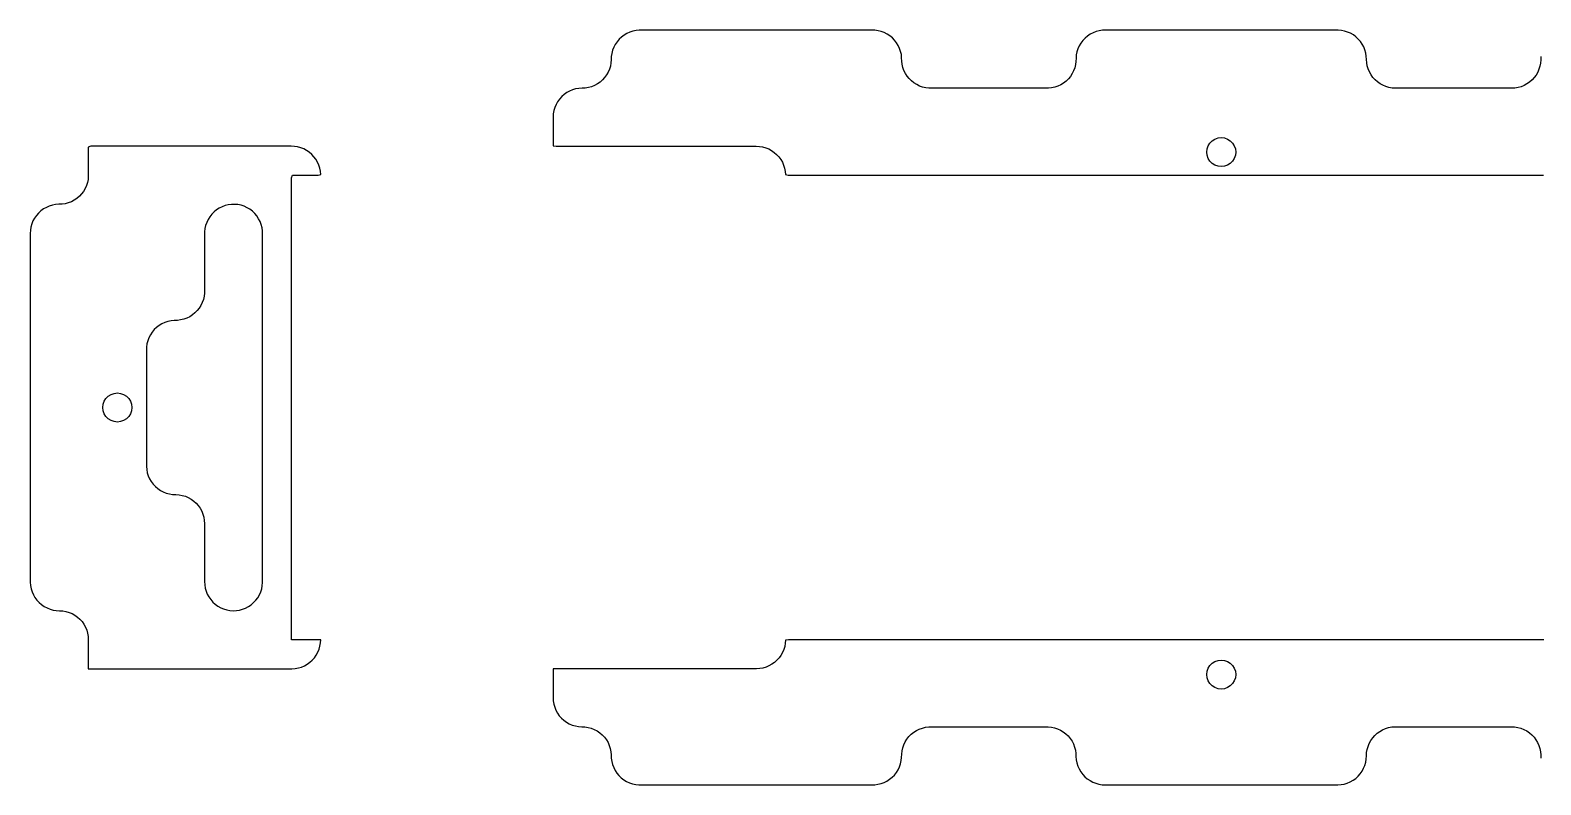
# Model space of a CAD drawing. Header units: millimetres. Extents: x -310.5 to -216.9, y -180.9 to -103.5.
# Drawn here: x -310.5 to -263.7, y -180.9 to -157.5 of the extents above; entities that cross this region are included whole.
import ezdxf

# ---------------------------------------------------------------- set-up
doc = ezdxf.new("R2010")
doc.units = ezdxf.units.MM

msp = doc.modelspace()

# ---------------------------------------------------------------- linework, layer by layer
for points in [[(-263.696, -158.318), (-263.7, -158.418), (-263.708, -158.518), (-263.726, -158.616), (-263.756, -158.712), (-263.795, -158.803), (-263.845, -158.89), (-263.904, -158.971), (-263.972, -159.044), (-264.047, -159.11), (-264.129, -159.167), (-264.217, -159.215), (-264.31, -159.252), (-264.406, -159.279), (-264.505, -159.295), (-264.605, -159.3), (-264.705, -159.3), (-264.805, -159.3), (-264.905, -159.3), (-265.005, -159.3), (-265.105, -159.3), (-265.205, -159.3), (-265.305, -159.3), (-265.405, -159.3), (-265.505, -159.3), (-265.605, -159.3), (-265.705, -159.3), (-265.805, -159.3), (-265.905, -159.3), (-266.005, -159.3), (-266.105, -159.3), (-266.205, -159.3), (-266.305, -159.3), (-266.405, -159.3), (-266.505, -159.3), (-266.605, -159.3), (-266.705, -159.3), (-266.805, -159.3), (-266.905, -159.3), (-267.005, -159.3), (-267.105, -159.3), (-267.205, -159.3), (-267.305, -159.3), (-267.405, -159.3), (-267.505, -159.3), (-267.605, -159.3), (-267.705, -159.3), (-267.806, -159.3), (-267.906, -159.3), (-268.006, -159.3), (-268.106, -159.3), (-268.206, -159.3), (-268.305, -159.294), (-268.404, -159.277), (-268.5, -159.249), (-268.592, -159.21), (-268.68, -159.162), (-268.761, -159.104), (-268.836, -159.037), (-268.902, -158.963), (-268.96, -158.881), (-269.009, -158.794), (-269.048, -158.702), (-269.076, -158.606), (-269.094, -158.508), (-269.1, -158.408), (-269.105, -158.308), (-269.12, -158.209), (-269.147, -158.113), (-269.184, -158.02), (-269.231, -157.932), (-269.288, -157.849), (-269.353, -157.774), (-269.427, -157.706), (-269.507, -157.647), (-269.594, -157.597), (-269.686, -157.557), (-269.781, -157.527), (-269.879, -157.508), (-269.979, -157.5), (-270.079, -157.5), (-270.179, -157.5), (-270.279, -157.5), (-270.379, -157.5), (-270.479, -157.5), (-270.579, -157.5), (-270.679, -157.5), (-270.779, -157.5), (-270.879, -157.5), (-270.979, -157.5), (-271.079, -157.5), (-271.179, -157.5), (-271.279, -157.5), (-271.379, -157.5), (-271.479, -157.5), (-271.579, -157.5), (-271.679, -157.5), (-271.779, -157.5), (-271.879, -157.5), (-271.979, -157.5), (-272.079, -157.5), (-272.179, -157.5), (-272.28, -157.5), (-272.38, -157.5), (-272.48, -157.5), (-272.58, -157.5), (-272.68, -157.5), (-272.78, -157.5), (-272.88, -157.5), (-272.98, -157.5), (-273.08, -157.5), (-273.18, -157.5), (-273.28, -157.5), (-273.38, -157.5), (-273.48, -157.5), (-273.58, -157.5), (-273.68, -157.5), (-273.78, -157.5), (-273.88, -157.5), (-273.98, -157.5), (-274.08, -157.5), (-274.18, -157.5), (-274.28, -157.5), (-274.38, -157.5), (-274.48, -157.5), (-274.58, -157.5), (-274.68, -157.5), (-274.78, -157.5), (-274.88, -157.5), (-274.98, -157.5), (-275.08, -157.5), (-275.18, -157.5), (-275.28, -157.5), (-275.38, -157.5), (-275.48, -157.5), (-275.58, -157.5), (-275.68, -157.5), (-275.78, -157.5), (-275.88, -157.5), (-275.98, -157.5), (-276.081, -157.5), (-276.181, -157.5), (-276.281, -157.5), (-276.381, -157.5), (-276.481, -157.5), (-276.581, -157.5), (-276.681, -157.5), (-276.781, -157.5), (-276.881, -157.5), (-276.981, -157.5), (-277.081, -157.5), (-277.181, -157.5), (-277.281, -157.504), (-277.38, -157.518), (-277.476, -157.543), (-277.57, -157.579), (-277.658, -157.625), (-277.741, -157.681), (-277.818, -157.746), (-277.887, -157.818), (-277.947, -157.898), (-277.998, -157.984), (-278.039, -158.075), (-278.07, -158.17), (-278.09, -158.268), (-278.099, -158.367), (-278.103, -158.467), (-278.116, -158.567), (-278.139, -158.664), (-278.174, -158.757), (-278.219, -158.847), (-278.273, -158.931), (-278.336, -159.008), (-278.408, -159.078), (-278.487, -159.139), (-278.572, -159.192), (-278.662, -159.234), (-278.757, -159.267), (-278.855, -159.288), (-278.954, -159.299), (-279.054, -159.3), (-279.154, -159.3), (-279.254, -159.3), (-279.354, -159.3), (-279.454, -159.3), (-279.554, -159.3), (-279.654, -159.3), (-279.754, -159.3), (-279.854, -159.3), (-279.954, -159.3), (-280.054, -159.3), (-280.154, -159.3), (-280.254, -159.3), (-280.354, -159.3), (-280.454, -159.3), (-280.555, -159.3), (-280.655, -159.3), (-280.755, -159.3), (-280.855, -159.3), (-280.955, -159.3), (-281.055, -159.3), (-281.155, -159.3), (-281.255, -159.3), (-281.355, -159.3), (-281.455, -159.3), (-281.555, -159.3), (-281.655, -159.3), (-281.755, -159.3), (-281.855, -159.3), (-281.955, -159.3), (-282.055, -159.3), (-282.155, -159.3), (-282.255, -159.3), (-282.355, -159.3), (-282.455, -159.3), (-282.555, -159.3), (-282.655, -159.298), (-282.754, -159.287), (-282.852, -159.264), (-282.946, -159.231), (-283.036, -159.187), (-283.121, -159.134), (-283.199, -159.072), (-283.27, -159.001), (-283.332, -158.923), (-283.386, -158.839), (-283.43, -158.749), (-283.463, -158.655), (-283.486, -158.558), (-283.498, -158.458), (-283.501, -158.358), (-283.511, -158.259), (-283.532, -158.161), (-283.564, -158.066), (-283.606, -157.976), (-283.658, -157.89), (-283.719, -157.811), (-283.789, -157.739), (-283.866, -157.676), (-283.95, -157.621), (-284.039, -157.576), (-284.132, -157.541), (-284.229, -157.516), (-284.328, -157.503), (-284.428, -157.5), (-284.528, -157.5), (-284.628, -157.5), (-284.728, -157.5), (-284.828, -157.5), (-284.928, -157.5), (-285.029, -157.5), (-285.129, -157.5), (-285.229, -157.5), (-285.329, -157.5), (-285.429, -157.5), (-285.529, -157.5), (-285.629, -157.5), (-285.729, -157.5), (-285.829, -157.5), (-285.929, -157.5), (-286.029, -157.5), (-286.129, -157.5), (-286.229, -157.5), (-286.329, -157.5), (-286.429, -157.5), (-286.529, -157.5), (-286.629, -157.5), (-286.729, -157.5), (-286.829, -157.5), (-286.929, -157.5), (-287.029, -157.5), (-287.129, -157.5), (-287.229, -157.5), (-287.329, -157.5), (-287.429, -157.5), (-287.529, -157.5), (-287.629, -157.5), (-287.729, -157.5), (-287.829, -157.5), (-287.929, -157.5), (-288.029, -157.5), (-288.129, -157.5), (-288.229, -157.5), (-288.329, -157.5), (-288.429, -157.5), (-288.529, -157.5), (-288.629, -157.5), (-288.729, -157.5), (-288.83, -157.5), (-288.93, -157.5), (-289.03, -157.5), (-289.13, -157.5), (-289.23, -157.5), (-289.33, -157.5), (-289.43, -157.5), (-289.53, -157.5), (-289.63, -157.5), (-289.73, -157.5), (-289.83, -157.5), (-289.93, -157.5), (-290.03, -157.5), (-290.13, -157.5), (-290.23, -157.5), (-290.33, -157.5), (-290.43, -157.5), (-290.53, -157.5), (-290.63, -157.5), (-290.73, -157.5), (-290.83, -157.5), (-290.93, -157.5), (-291.03, -157.5), (-291.13, -157.5), (-291.23, -157.5), (-291.33, -157.5), (-291.43, -157.5), (-291.53, -157.5), (-291.63, -157.501), (-291.73, -157.509), (-291.828, -157.529), (-291.923, -157.56), (-292.014, -157.601), (-292.1, -157.652), (-292.18, -157.712), (-292.253, -157.78), (-292.318, -157.857), (-292.373, -157.94), (-292.42, -158.028), (-292.456, -158.121), (-292.481, -158.218), (-292.496, -158.317), (-292.5, -158.417), (-292.508, -158.517), (-292.526, -158.615), (-292.555, -158.71), (-292.595, -158.802), (-292.644, -158.889), (-292.703, -158.97), (-292.771, -159.044), (-292.846, -159.109), (-292.928, -159.166), (-293.016, -159.214), (-293.109, -159.252), (-293.205, -159.279), (-293.304, -159.295), (-293.404, -159.3), (-293.503, -159.306), (-293.602, -159.323), (-293.698, -159.351), (-293.79, -159.389), (-293.878, -159.437), (-293.959, -159.495), (-294.034, -159.561), (-294.101, -159.636), (-294.159, -159.717), (-294.208, -159.804), (-294.247, -159.896), (-294.276, -159.992), (-294.293, -160.09), (-294.3, -160.19), (-294.3, -160.29), (-294.3, -160.39), (-294.3, -160.49), (-294.3, -160.59), (-294.3, -160.69), (-294.3, -160.79), (-294.3, -160.89), (-294.3, -160.99), (-294.3, -161.09), (-294.21, -161.1), (-294.11, -161.1), (-294.009, -161.1), (-293.909, -161.1), (-293.809, -161.1), (-293.709, -161.1), (-293.609, -161.1), (-293.509, -161.1), (-293.409, -161.1), (-293.309, -161.1), (-293.209, -161.1), (-293.109, -161.1), (-293.009, -161.1), (-292.909, -161.1), (-292.809, -161.1), (-292.709, -161.1), (-292.609, -161.1), (-292.509, -161.1), (-292.409, -161.1), (-292.309, -161.1), (-292.209, -161.1), (-292.109, -161.1), (-292.009, -161.1), (-291.909, -161.1), (-291.809, -161.1), (-291.709, -161.1), (-291.609, -161.1), (-291.509, -161.1), (-291.409, -161.1), (-291.309, -161.1), (-291.209, -161.1), (-291.109, -161.1), (-291.009, -161.1), (-290.909, -161.1), (-290.809, -161.1), (-290.709, -161.1), (-290.609, -161.1), (-290.509, -161.1), (-290.409, -161.1), (-290.309, -161.1), (-290.208, -161.1), (-290.108, -161.1), (-290.008, -161.1), (-289.908, -161.1), (-289.808, -161.1), (-289.708, -161.1), (-289.608, -161.1), (-289.508, -161.1), (-289.408, -161.1), (-289.308, -161.1), (-289.208, -161.1), (-289.108, -161.1), (-289.008, -161.1), (-288.908, -161.1), (-288.808, -161.1), (-288.708, -161.1), (-288.608, -161.1), (-288.508, -161.1), (-288.408, -161.1), (-288.308, -161.1), (-288.208, -161.1), (-288.108, -161.1), (-288.008, -161.1), (-287.908, -161.105), (-287.809, -161.12), (-287.713, -161.147), (-287.62, -161.184), (-287.532, -161.231), (-287.45, -161.288), (-287.374, -161.353), (-287.306, -161.427), (-287.247, -161.507), (-287.197, -161.594), (-287.157, -161.685), (-287.127, -161.781), (-287.108, -161.879), (-287.1, -161.979), (-287.021, -162), (-286.921, -162), (-286.821, -162), (-286.721, -162), (-286.621, -162), (-286.521, -162), (-286.421, -162), (-286.321, -162), (-286.221, -162), (-286.121, -162), (-286.021, -162), (-285.921, -162), (-285.821, -162), (-285.721, -162), (-285.621, -162), (-285.521, -162), (-285.421, -162), (-285.321, -162), (-285.221, -162), (-285.121, -162), (-285.021, -162), (-284.921, -162), (-284.821, -162), (-284.721, -162), (-284.621, -162), (-284.521, -162), (-284.421, -162), (-284.321, -162), (-284.221, -162), (-284.12, -162), (-284.02, -162), (-283.92, -162), (-283.82, -162), (-283.72, -162), (-283.62, -162), (-283.52, -162), (-283.42, -162), (-283.32, -162), (-283.22, -162), (-283.12, -162), (-283.02, -162), (-282.92, -162), (-282.82, -162), (-282.72, -162), (-282.62, -162), (-282.52, -162), (-282.42, -162), (-282.32, -162), (-282.22, -162), (-282.12, -162), (-282.02, -162), (-281.92, -162), (-281.82, -162), (-281.72, -162), (-281.62, -162), (-281.52, -162), (-281.42, -162), (-281.32, -162), (-281.22, -162), (-281.12, -162), (-281.02, -162), (-280.92, -162), (-280.82, -162), (-280.72, -162), (-280.62, -162), (-280.52, -162), (-280.42, -162), (-280.319, -162), (-280.219, -162), (-280.119, -162), (-280.019, -162), (-279.919, -162), (-279.819, -162), (-279.719, -162), (-279.619, -162), (-279.519, -162), (-279.419, -162), (-279.319, -162), (-279.219, -162), (-279.119, -162), (-279.019, -162), (-278.919, -162), (-278.819, -162), (-278.719, -162), (-278.619, -162), (-278.519, -162), (-278.419, -162), (-278.319, -162), (-278.219, -162), (-278.119, -162), (-278.019, -162), (-277.919, -162), (-277.819, -162), (-277.719, -162), (-277.619, -162), (-277.519, -162), (-277.419, -162), (-277.319, -162), (-277.219, -162), (-277.119, -162), (-277.019, -162), (-276.919, -162), (-276.819, -162), (-276.719, -162), (-276.619, -162), (-276.518, -162), (-276.418, -162), (-276.318, -162), (-276.218, -162), (-276.118, -162), (-276.018, -162), (-275.918, -162), (-275.818, -162), (-275.718, -162), (-275.618, -162), (-275.518, -162), (-275.418, -162), (-275.318, -162), (-275.218, -162), (-275.118, -162), (-275.018, -162), (-274.918, -162), (-274.818, -162), (-274.718, -162), (-274.618, -162), (-274.518, -162), (-274.418, -162), (-274.318, -162), (-274.218, -162), (-274.118, -162), (-274.018, -162), (-273.918, -162), (-273.818, -162), (-273.718, -162), (-273.618, -162), (-273.518, -162), (-273.418, -162), (-273.318, -162), (-273.218, -162), (-273.118, -162), (-273.018, -162), (-272.918, -162), (-272.818, -162), (-272.718, -162), (-272.617, -162), (-272.517, -162), (-272.417, -162), (-272.317, -162), (-272.217, -162), (-272.117, -162), (-272.017, -162), (-271.917, -162), (-271.817, -162), (-271.717, -162), (-271.617, -162), (-271.517, -162), (-271.417, -162), (-271.317, -162), (-271.217, -162), (-271.117, -162), (-271.017, -162), (-270.917, -162), (-270.817, -162), (-270.717, -162), (-270.617, -162), (-270.517, -162), (-270.417, -162), (-270.317, -162), (-270.217, -162), (-270.117, -162), (-270.017, -162), (-269.917, -162), (-269.817, -162), (-269.717, -162), (-269.617, -162), (-269.517, -162), (-269.417, -162), (-269.317, -162), (-269.217, -162), (-269.117, -162), (-269.017, -162), (-268.917, -162), (-268.816, -162), (-268.716, -162), (-268.616, -162), (-268.516, -162), (-268.416, -162), (-268.316, -162), (-268.216, -162), (-268.116, -162), (-268.016, -162), (-267.916, -162), (-267.816, -162), (-267.716, -162), (-267.616, -162), (-267.516, -162), (-267.416, -162), (-267.316, -162), (-267.216, -162), (-267.116, -162), (-267.016, -162), (-266.916, -162), (-266.816, -162), (-266.716, -162), (-266.616, -162), (-266.516, -162), (-266.416, -162), (-266.316, -162), (-266.216, -162), (-266.116, -162), (-266.016, -162), (-265.916, -162), (-265.816, -162), (-265.716, -162), (-265.616, -162), (-265.516, -162), (-265.416, -162), (-265.316, -162), (-265.216, -162), (-265.116, -162), (-265.015, -162), (-264.915, -162), (-264.815, -162), (-264.715, -162), (-264.615, -162), (-264.515, -162), (-264.415, -162), (-264.315, -162), (-264.215, -162), (-264.115, -162), (-264.015, -162), (-263.915, -162), (-263.815, -162), (-263.715, -162), (-263.615, -162)], [(-273.15, -161.28), (-273.161, -161.38), (-273.195, -161.475), (-273.248, -161.561), (-273.319, -161.632), (-273.405, -161.685), (-273.5, -161.719), (-273.6, -161.73), (-273.7, -161.719), (-273.795, -161.685), (-273.881, -161.632), (-273.952, -161.561), (-274.005, -161.475), (-274.039, -161.38), (-274.05, -161.28), (-274.039, -161.18), (-274.005, -161.085), (-273.952, -160.999), (-273.881, -160.928), (-273.795, -160.875), (-273.7, -160.841), (-273.6, -160.83), (-273.5, -160.841), (-273.405, -160.875), (-273.319, -160.928), (-273.248, -160.999), (-273.195, -161.085), (-273.161, -161.18), (-273.15, -161.28)], [(-302.4, -176.4), (-302.4, -176.3), (-302.4, -176.2), (-302.4, -176.1), (-302.4, -175.999), (-302.4, -175.899), (-302.4, -175.799), (-302.4, -175.699), (-302.4, -175.599), (-302.4, -175.499), (-302.4, -175.398), (-302.4, -175.298), (-302.4, -175.198), (-302.4, -175.098), (-302.4, -174.998), (-302.4, -174.898), (-302.4, -174.797), (-302.4, -174.697), (-302.4, -174.597), (-302.4, -174.497), (-302.4, -174.397), (-302.4, -174.297), (-302.4, -174.196), (-302.4, -174.096), (-302.4, -173.996), (-302.4, -173.896), (-302.4, -173.796), (-302.4, -173.696), (-302.4, -173.595), (-302.4, -173.495), (-302.4, -173.395), (-302.4, -173.295), (-302.4, -173.195), (-302.4, -173.095), (-302.4, -172.994), (-302.4, -172.894), (-302.4, -172.794), (-302.4, -172.694), (-302.4, -172.594), (-302.4, -172.494), (-302.4, -172.393), (-302.4, -172.293), (-302.4, -172.193), (-302.4, -172.093), (-302.4, -171.993), (-302.4, -171.893), (-302.4, -171.792), (-302.4, -171.692), (-302.4, -171.592), (-302.4, -171.492), (-302.4, -171.392), (-302.4, -171.292), (-302.4, -171.191), (-302.4, -171.091), (-302.4, -170.991), (-302.4, -170.891), (-302.4, -170.791), (-302.4, -170.691), (-302.4, -170.59), (-302.4, -170.49), (-302.4, -170.39), (-302.4, -170.29), (-302.4, -170.19), (-302.4, -170.09), (-302.4, -169.989), (-302.4, -169.889), (-302.4, -169.789), (-302.4, -169.689), (-302.4, -169.589), (-302.4, -169.489), (-302.4, -169.388), (-302.4, -169.288), (-302.4, -169.188), (-302.4, -169.088), (-302.4, -168.988), (-302.4, -168.888), (-302.4, -168.787), (-302.4, -168.687), (-302.4, -168.587), (-302.4, -168.487), (-302.4, -168.387), (-302.4, -168.287), (-302.4, -168.186), (-302.4, -168.086), (-302.4, -167.986), (-302.4, -167.886), (-302.4, -167.786), (-302.4, -167.686), (-302.4, -167.585), (-302.4, -167.485), (-302.4, -167.385), (-302.4, -167.285), (-302.4, -167.185), (-302.4, -167.085), (-302.4, -166.984), (-302.4, -166.884), (-302.4, -166.784), (-302.4, -166.684), (-302.4, -166.584), (-302.4, -166.484), (-302.4, -166.383), (-302.4, -166.283), (-302.4, -166.183), (-302.4, -166.083), (-302.4, -165.983), (-302.4, -165.883), (-302.4, -165.782), (-302.4, -165.682), (-302.4, -165.582), (-302.4, -165.482), (-302.4, -165.382), (-302.4, -165.282), (-302.4, -165.181), (-302.4, -165.081), (-302.4, -164.981), (-302.4, -164.881), (-302.4, -164.781), (-302.4, -164.681), (-302.4, -164.58), (-302.4, -164.48), (-302.4, -164.38), (-302.4, -164.28), (-302.4, -164.18), (-302.4, -164.08), (-302.4, -163.98), (-302.4, -163.879), (-302.4, -163.779), (-302.4, -163.679), (-302.4, -163.579), (-302.4, -163.479), (-302.4, -163.379), (-302.4, -163.278), (-302.4, -163.178), (-302.4, -163.078), (-302.4, -162.978), (-302.4, -162.878), (-302.4, -162.778), (-302.4, -162.677), (-302.4, -162.577), (-302.4, -162.477), (-302.4, -162.377), (-302.4, -162.277), (-302.4, -162.177), (-302.4, -162.076), (-302.376, -162), (-302.276, -162), (-302.176, -162), (-302.076, -162), (-301.976, -162), (-301.875, -162), (-301.775, -162), (-301.675, -162), (-301.575, -162), (-301.5, -161.975), (-301.509, -161.875), (-301.528, -161.777), (-301.558, -161.681), (-301.599, -161.59), (-301.649, -161.503), (-301.709, -161.423), (-301.778, -161.35), (-301.854, -161.285), (-301.936, -161.229), (-302.025, -161.182), (-302.118, -161.145), (-302.215, -161.119), (-302.314, -161.104), (-302.414, -161.1), (-302.514, -161.1), (-302.614, -161.1), (-302.714, -161.1), (-302.815, -161.1), (-302.915, -161.1), (-303.015, -161.1), (-303.115, -161.1), (-303.215, -161.1), (-303.315, -161.1), (-303.416, -161.1), (-303.516, -161.1), (-303.616, -161.1), (-303.716, -161.1), (-303.816, -161.1), (-303.916, -161.1), (-304.017, -161.1), (-304.117, -161.1), (-304.217, -161.1), (-304.317, -161.1), (-304.417, -161.1), (-304.517, -161.1), (-304.618, -161.1), (-304.718, -161.1), (-304.818, -161.1), (-304.918, -161.1), (-305.018, -161.1), (-305.118, -161.1), (-305.219, -161.1), (-305.319, -161.1), (-305.419, -161.1), (-305.519, -161.1), (-305.619, -161.1), (-305.719, -161.1), (-305.82, -161.1), (-305.92, -161.1), (-306.02, -161.1), (-306.12, -161.1), (-306.22, -161.1), (-306.32, -161.1), (-306.42, -161.1), (-306.521, -161.1), (-306.621, -161.1), (-306.721, -161.1), (-306.821, -161.1), (-306.921, -161.1), (-307.021, -161.1), (-307.122, -161.1), (-307.222, -161.1), (-307.322, -161.1), (-307.422, -161.1), (-307.522, -161.1), (-307.622, -161.1), (-307.723, -161.1), (-307.823, -161.1), (-307.923, -161.1), (-308.023, -161.1), (-308.123, -161.1), (-308.223, -161.1), (-308.324, -161.1), (-308.424, -161.1), (-308.524, -161.1), (-308.624, -161.1), (-308.7, -161.124), (-308.7, -161.224), (-308.7, -161.325), (-308.7, -161.425), (-308.7, -161.525), (-308.7, -161.625), (-308.7, -161.725), (-308.7, -161.825), (-308.7, -161.926), (-308.7, -162.026), (-308.709, -162.126), (-308.728, -162.224), (-308.758, -162.319), (-308.799, -162.411), (-308.85, -162.497), (-308.91, -162.577), (-308.978, -162.65), (-309.054, -162.715), (-309.137, -162.772), (-309.225, -162.818), (-309.319, -162.855), (-309.415, -162.881), (-309.514, -162.896), (-309.614, -162.9), (-309.714, -162.907), (-309.813, -162.925), (-309.908, -162.955), (-310, -162.994), (-310.088, -163.043), (-310.169, -163.102), (-310.243, -163.17), (-310.309, -163.245), (-310.366, -163.327), (-310.414, -163.415), (-310.451, -163.508), (-310.478, -163.604), (-310.495, -163.703), (-310.5, -163.803), (-310.5, -163.903), (-310.5, -164.003), (-310.5, -164.103), (-310.5, -164.204), (-310.5, -164.304), (-310.5, -164.404), (-310.5, -164.504), (-310.5, -164.604), (-310.5, -164.704), (-310.5, -164.805), (-310.5, -164.905), (-310.5, -165.005), (-310.5, -165.105), (-310.5, -165.205), (-310.5, -165.305), (-310.5, -165.406), (-310.5, -165.506), (-310.5, -165.606), (-310.5, -165.706), (-310.5, -165.806), (-310.5, -165.906), (-310.5, -166.007), (-310.5, -166.107), (-310.5, -166.207), (-310.5, -166.307), (-310.5, -166.407), (-310.5, -166.507), (-310.5, -166.608), (-310.5, -166.708), (-310.5, -166.808), (-310.5, -166.908), (-310.5, -167.008), (-310.5, -167.108), (-310.5, -167.209), (-310.5, -167.309), (-310.5, -167.409), (-310.5, -167.509), (-310.5, -167.609), (-310.5, -167.709), (-310.5, -167.81), (-310.5, -167.91), (-310.5, -168.01), (-310.5, -168.11), (-310.5, -168.21), (-310.5, -168.31), (-310.5, -168.411), (-310.5, -168.511), (-310.5, -168.611), (-310.5, -168.711), (-310.5, -168.811), (-310.5, -168.911), (-310.5, -169.012), (-310.5, -169.112), (-310.5, -169.212), (-310.5, -169.312), (-310.5, -169.412), (-310.5, -169.512), (-310.5, -169.613), (-310.5, -169.713), (-310.5, -169.813), (-310.5, -169.913), (-310.5, -170.013), (-310.5, -170.113), (-310.5, -170.214), (-310.5, -170.314), (-310.5, -170.414), (-310.5, -170.514), (-310.5, -170.614), (-310.5, -170.714), (-310.5, -170.815), (-310.5, -170.915), (-310.5, -171.015), (-310.5, -171.115), (-310.5, -171.215), (-310.5, -171.315), (-310.5, -171.416), (-310.5, -171.516), (-310.5, -171.616), (-310.5, -171.716), (-310.5, -171.816), (-310.5, -171.916), (-310.5, -172.017), (-310.5, -172.117), (-310.5, -172.217), (-310.5, -172.317), (-310.5, -172.417), (-310.5, -172.517), (-310.5, -172.618), (-310.5, -172.718), (-310.5, -172.818), (-310.5, -172.918), (-310.5, -173.018), (-310.5, -173.118), (-310.5, -173.219), (-310.5, -173.319), (-310.5, -173.419), (-310.5, -173.519), (-310.5, -173.619), (-310.5, -173.719), (-310.5, -173.82), (-310.5, -173.92), (-310.5, -174.02), (-310.5, -174.12), (-310.5, -174.22), (-310.5, -174.32), (-310.5, -174.42), (-310.5, -174.521), (-310.5, -174.621), (-310.492, -174.721), (-310.473, -174.819), (-310.443, -174.915), (-310.403, -175.006), (-310.353, -175.093), (-310.294, -175.174), (-310.226, -175.247), (-310.15, -175.312), (-310.067, -175.369), (-309.979, -175.416), (-309.886, -175.453), (-309.789, -175.48), (-309.691, -175.495), (-309.591, -175.5), (-309.491, -175.507), (-309.392, -175.524), (-309.296, -175.553), (-309.204, -175.592), (-309.117, -175.641), (-309.035, -175.699), (-308.961, -175.766), (-308.895, -175.841), (-308.837, -175.923), (-308.789, -176.011), (-308.75, -176.103), (-308.723, -176.199), (-308.706, -176.298), (-308.7, -176.398), (-308.7, -176.498), (-308.7, -176.598), (-308.7, -176.699), (-308.7, -176.799), (-308.7, -176.899), (-308.7, -176.999), (-308.7, -177.099), (-308.7, -177.199), (-308.7, -177.3), (-308.6, -177.3), (-308.5, -177.3), (-308.4, -177.3), (-308.3, -177.3), (-308.2, -177.3), (-308.1, -177.3), (-307.999, -177.3), (-307.899, -177.3), (-307.799, -177.3), (-307.699, -177.3), (-307.599, -177.3), (-307.499, -177.3), (-307.398, -177.3), (-307.298, -177.3), (-307.198, -177.3), (-307.098, -177.3), (-306.998, -177.3), (-306.898, -177.3), (-306.797, -177.3), (-306.697, -177.3), (-306.597, -177.3), (-306.497, -177.3), (-306.397, -177.3), (-306.297, -177.3), (-306.196, -177.3), (-306.096, -177.3), (-305.996, -177.3), (-305.896, -177.3), (-305.796, -177.3), (-305.696, -177.3), (-305.595, -177.3), (-305.495, -177.3), (-305.395, -177.3), (-305.295, -177.3), (-305.195, -177.3), (-305.095, -177.3), (-304.994, -177.3), (-304.894, -177.3), (-304.794, -177.3), (-304.694, -177.3), (-304.594, -177.3), (-304.494, -177.3), (-304.393, -177.3), (-304.293, -177.3), (-304.193, -177.3), (-304.093, -177.3), (-303.993, -177.3), (-303.893, -177.3), (-303.792, -177.3), (-303.692, -177.3), (-303.592, -177.3), (-303.492, -177.3), (-303.392, -177.3), (-303.292, -177.3), (-303.191, -177.3), (-303.091, -177.3), (-302.991, -177.3), (-302.891, -177.3), (-302.791, -177.3), (-302.691, -177.3), (-302.59, -177.3), (-302.49, -177.3), (-302.39, -177.3), (-302.29, -177.293), (-302.192, -177.276), (-302.096, -177.247), (-302.004, -177.208), (-301.916, -177.159), (-301.835, -177.101), (-301.761, -177.033), (-301.694, -176.958), (-301.637, -176.877), (-301.588, -176.789), (-301.55, -176.696), (-301.523, -176.6), (-301.506, -176.501), (-301.5, -176.401), (-301.599, -176.4), (-301.699, -176.4), (-301.799, -176.4), (-301.899, -176.4), (-301.999, -176.4), (-302.1, -176.4), (-302.2, -176.4), (-302.3, -176.4), (-302.4, -176.4)], [(-305.1, -174.6), (-305.094, -174.7), (-305.078, -174.798), (-305.05, -174.895), (-305.013, -174.987), (-304.965, -175.075), (-304.907, -175.157), (-304.841, -175.232), (-304.767, -175.299), (-304.686, -175.357), (-304.599, -175.407), (-304.507, -175.446), (-304.411, -175.475), (-304.313, -175.493), (-304.213, -175.5), (-304.113, -175.496), (-304.015, -175.481), (-303.918, -175.455), (-303.825, -175.418), (-303.736, -175.371), (-303.654, -175.315), (-303.578, -175.25), (-303.51, -175.177), (-303.45, -175.097), (-303.399, -175.011), (-303.359, -174.919), (-303.328, -174.824), (-303.309, -174.726), (-303.3, -174.626), (-303.3, -174.526), (-303.3, -174.426), (-303.3, -174.326), (-303.3, -174.226), (-303.3, -174.126), (-303.3, -174.026), (-303.3, -173.926), (-303.3, -173.826), (-303.3, -173.726), (-303.3, -173.626), (-303.3, -173.526), (-303.3, -173.426), (-303.3, -173.326), (-303.3, -173.226), (-303.3, -173.126), (-303.3, -173.026), (-303.3, -172.926), (-303.3, -172.826), (-303.3, -172.726), (-303.3, -172.626), (-303.3, -172.526), (-303.3, -172.426), (-303.3, -172.326), (-303.3, -172.226), (-303.3, -172.126), (-303.3, -172.026), (-303.3, -171.926), (-303.3, -171.826), (-303.3, -171.726), (-303.3, -171.626), (-303.3, -171.525), (-303.3, -171.425), (-303.3, -171.325), (-303.3, -171.225), (-303.3, -171.125), (-303.3, -171.025), (-303.3, -170.925), (-303.3, -170.825), (-303.3, -170.725), (-303.3, -170.625), (-303.3, -170.525), (-303.3, -170.425), (-303.3, -170.325), (-303.3, -170.225), (-303.3, -170.125), (-303.3, -170.025), (-303.3, -169.925), (-303.3, -169.825), (-303.3, -169.725), (-303.3, -169.625), (-303.3, -169.525), (-303.3, -169.425), (-303.3, -169.325), (-303.3, -169.225), (-303.3, -169.125), (-303.3, -169.025), (-303.3, -168.925), (-303.3, -168.825), (-303.3, -168.725), (-303.3, -168.625), (-303.3, -168.524), (-303.3, -168.424), (-303.3, -168.324), (-303.3, -168.224), (-303.3, -168.124), (-303.3, -168.024), (-303.3, -167.924), (-303.3, -167.824), (-303.3, -167.724), (-303.3, -167.624), (-303.3, -167.524), (-303.3, -167.424), (-303.3, -167.324), (-303.3, -167.224), (-303.3, -167.124), (-303.3, -167.024), (-303.3, -166.924), (-303.3, -166.824), (-303.3, -166.724), (-303.3, -166.624), (-303.3, -166.524), (-303.3, -166.424), (-303.3, -166.324), (-303.3, -166.224), (-303.3, -166.124), (-303.3, -166.024), (-303.3, -165.924), (-303.3, -165.824), (-303.3, -165.724), (-303.3, -165.624), (-303.3, -165.523), (-303.3, -165.423), (-303.3, -165.323), (-303.3, -165.223), (-303.3, -165.123), (-303.3, -165.023), (-303.3, -164.923), (-303.3, -164.823), (-303.3, -164.723), (-303.3, -164.623), (-303.3, -164.523), (-303.3, -164.423), (-303.3, -164.323), (-303.3, -164.223), (-303.3, -164.123), (-303.3, -164.023), (-303.3, -163.923), (-303.3, -163.823), (-303.303, -163.723), (-303.317, -163.624), (-303.342, -163.527), (-303.378, -163.434), (-303.424, -163.345), (-303.479, -163.261), (-303.543, -163.185), (-303.615, -163.116), (-303.695, -163.055), (-303.781, -163.004), (-303.872, -162.962), (-303.966, -162.931), (-304.064, -162.91), (-304.164, -162.901), (-304.264, -162.902), (-304.363, -162.915), (-304.46, -162.938), (-304.554, -162.973), (-304.644, -163.017), (-304.728, -163.071), (-304.805, -163.134), (-304.876, -163.205), (-304.937, -163.284), (-304.99, -163.369), (-305.033, -163.459), (-305.066, -163.554), (-305.088, -163.651), (-305.099, -163.751), (-305.1, -163.851), (-305.1, -163.951), (-305.1, -164.051), (-305.1, -164.151), (-305.1, -164.251), (-305.1, -164.351), (-305.1, -164.451), (-305.1, -164.551), (-305.1, -164.651), (-305.1, -164.751), (-305.1, -164.851), (-305.1, -164.951), (-305.1, -165.051), (-305.1, -165.151), (-305.1, -165.251), (-305.1, -165.351), (-305.1, -165.451), (-305.1, -165.551), (-305.101, -165.651), (-305.113, -165.751), (-305.135, -165.848), (-305.168, -165.942), (-305.211, -166.033), (-305.264, -166.118), (-305.326, -166.196), (-305.396, -166.267), (-305.474, -166.33), (-305.558, -166.384), (-305.648, -166.428), (-305.742, -166.462), (-305.839, -166.485), (-305.938, -166.498), (-306.038, -166.501), (-306.137, -166.511), (-306.235, -166.531), (-306.33, -166.563), (-306.421, -166.605), (-306.507, -166.656), (-306.586, -166.717), (-306.658, -166.786), (-306.722, -166.863), (-306.777, -166.946), (-306.823, -167.035), (-306.858, -167.129), (-306.883, -167.226), (-306.897, -167.325), (-306.9, -167.425), (-306.9, -167.525), (-306.9, -167.625), (-306.9, -167.725), (-306.9, -167.825), (-306.9, -167.925), (-306.9, -168.025), (-306.9, -168.125), (-306.9, -168.225), (-306.9, -168.325), (-306.9, -168.425), (-306.9, -168.525), (-306.9, -168.625), (-306.9, -168.725), (-306.9, -168.825), (-306.9, -168.925), (-306.9, -169.025), (-306.9, -169.125), (-306.9, -169.225), (-306.9, -169.325), (-306.9, -169.425), (-306.9, -169.525), (-306.9, -169.625), (-306.9, -169.725), (-306.9, -169.826), (-306.9, -169.926), (-306.9, -170.026), (-306.9, -170.126), (-306.9, -170.226), (-306.9, -170.326), (-306.9, -170.426), (-306.9, -170.526), (-306.9, -170.626), (-306.9, -170.726), (-306.9, -170.826), (-306.9, -170.926), (-306.9, -171.026), (-306.891, -171.126), (-306.872, -171.224), (-306.842, -171.319), (-306.801, -171.41), (-306.751, -171.497), (-306.691, -171.577), (-306.623, -171.65), (-306.547, -171.715), (-306.464, -171.771), (-306.376, -171.818), (-306.283, -171.854), (-306.186, -171.881), (-306.087, -171.896), (-305.987, -171.9), (-305.888, -171.907), (-305.789, -171.925), (-305.694, -171.954), (-305.602, -171.993), (-305.514, -172.042), (-305.433, -172.101), (-305.359, -172.168), (-305.293, -172.243), (-305.236, -172.325), (-305.188, -172.412), (-305.15, -172.505), (-305.122, -172.601), (-305.106, -172.7), (-305.1, -172.799), (-305.1, -172.899), (-305.1, -172.999), (-305.1, -173.1), (-305.1, -173.2), (-305.1, -173.3), (-305.1, -173.4), (-305.1, -173.5), (-305.1, -173.6), (-305.1, -173.7), (-305.1, -173.8), (-305.1, -173.9), (-305.1, -174), (-305.1, -174.1), (-305.1, -174.2), (-305.1, -174.3), (-305.1, -174.4), (-305.1, -174.5), (-305.1, -174.6)], [(-307.35, -169.2), (-307.361, -169.3), (-307.395, -169.395), (-307.448, -169.481), (-307.519, -169.552), (-307.605, -169.605), (-307.7, -169.639), (-307.8, -169.65), (-307.9, -169.639), (-307.995, -169.605), (-308.081, -169.552), (-308.152, -169.481), (-308.205, -169.395), (-308.239, -169.3), (-308.25, -169.2), (-308.239, -169.1), (-308.205, -169.005), (-308.152, -168.919), (-308.081, -168.848), (-307.995, -168.795), (-307.9, -168.761), (-307.8, -168.75), (-307.7, -168.761), (-307.605, -168.795), (-307.519, -168.848), (-307.448, -168.919), (-307.395, -169.005), (-307.361, -169.1), (-307.35, -169.2)], [(-263.606, -176.4), (-263.706, -176.4), (-263.806, -176.4), (-263.906, -176.4), (-264.006, -176.4), (-264.106, -176.4), (-264.206, -176.4), (-264.306, -176.4), (-264.406, -176.4), (-264.506, -176.4), (-264.606, -176.4), (-264.706, -176.4), (-264.806, -176.4), (-264.906, -176.4), (-265.006, -176.4), (-265.106, -176.4), (-265.206, -176.4), (-265.306, -176.4), (-265.406, -176.4), (-265.507, -176.4), (-265.607, -176.4), (-265.707, -176.4), (-265.807, -176.4), (-265.907, -176.4), (-266.007, -176.4), (-266.107, -176.4), (-266.207, -176.4), (-266.307, -176.4), (-266.407, -176.4), (-266.507, -176.4), (-266.607, -176.4), (-266.707, -176.4), (-266.807, -176.4), (-266.907, -176.4), (-267.007, -176.4), (-267.107, -176.4), (-267.207, -176.4), (-267.307, -176.4), (-267.407, -176.4), (-267.507, -176.4), (-267.607, -176.4), (-267.707, -176.4), (-267.807, -176.4), (-267.907, -176.4), (-268.007, -176.4), (-268.107, -176.4), (-268.207, -176.4), (-268.307, -176.4), (-268.407, -176.4), (-268.507, -176.4), (-268.607, -176.4), (-268.707, -176.4), (-268.807, -176.4), (-268.907, -176.4), (-269.007, -176.4), (-269.107, -176.4), (-269.207, -176.4), (-269.308, -176.4), (-269.408, -176.4), (-269.508, -176.4), (-269.608, -176.4), (-269.708, -176.4), (-269.808, -176.4), (-269.908, -176.4), (-270.008, -176.4), (-270.108, -176.4), (-270.208, -176.4), (-270.308, -176.4), (-270.408, -176.4), (-270.508, -176.4), (-270.608, -176.4), (-270.708, -176.4), (-270.808, -176.4), (-270.908, -176.4), (-271.008, -176.4), (-271.108, -176.4), (-271.208, -176.4), (-271.308, -176.4), (-271.408, -176.4), (-271.508, -176.4), (-271.608, -176.4), (-271.708, -176.4), (-271.808, -176.4), (-271.908, -176.4), (-272.008, -176.4), (-272.108, -176.4), (-272.208, -176.4), (-272.308, -176.4), (-272.408, -176.4), (-272.508, -176.4), (-272.608, -176.4), (-272.708, -176.4), (-272.808, -176.4), (-272.908, -176.4), (-273.008, -176.4), (-273.109, -176.4), (-273.209, -176.4), (-273.309, -176.4), (-273.409, -176.4), (-273.509, -176.4), (-273.609, -176.4), (-273.709, -176.4), (-273.809, -176.4), (-273.909, -176.4), (-274.009, -176.4), (-274.109, -176.4), (-274.209, -176.4), (-274.309, -176.4), (-274.409, -176.4), (-274.509, -176.4), (-274.609, -176.4), (-274.709, -176.4), (-274.809, -176.4), (-274.909, -176.4), (-275.009, -176.4), (-275.109, -176.4), (-275.209, -176.4), (-275.309, -176.4), (-275.409, -176.4), (-275.509, -176.4), (-275.609, -176.4), (-275.709, -176.4), (-275.809, -176.4), (-275.909, -176.4), (-276.009, -176.4), (-276.109, -176.4), (-276.209, -176.4), (-276.309, -176.4), (-276.409, -176.4), (-276.509, -176.4), (-276.609, -176.4), (-276.709, -176.4), (-276.809, -176.4), (-276.91, -176.4), (-277.01, -176.4), (-277.11, -176.4), (-277.21, -176.4), (-277.31, -176.4), (-277.41, -176.4), (-277.51, -176.4), (-277.61, -176.4), (-277.71, -176.4), (-277.81, -176.4), (-277.91, -176.4), (-278.01, -176.4), (-278.11, -176.4), (-278.21, -176.4), (-278.31, -176.4), (-278.41, -176.4), (-278.51, -176.4), (-278.61, -176.4), (-278.71, -176.4), (-278.81, -176.4), (-278.91, -176.4), (-279.01, -176.4), (-279.11, -176.4), (-279.21, -176.4), (-279.31, -176.4), (-279.41, -176.4), (-279.51, -176.4), (-279.61, -176.4), (-279.71, -176.4), (-279.81, -176.4), (-279.91, -176.4), (-280.01, -176.4), (-280.11, -176.4), (-280.21, -176.4), (-280.31, -176.4), (-280.41, -176.4), (-280.51, -176.4), (-280.61, -176.4), (-280.71, -176.4), (-280.811, -176.4), (-280.911, -176.4), (-281.011, -176.4), (-281.111, -176.4), (-281.211, -176.4), (-281.311, -176.4), (-281.411, -176.4), (-281.511, -176.4), (-281.611, -176.4), (-281.711, -176.4), (-281.811, -176.4), (-281.911, -176.4), (-282.011, -176.4), (-282.111, -176.4), (-282.211, -176.4), (-282.311, -176.4), (-282.411, -176.4), (-282.511, -176.4), (-282.611, -176.4), (-282.711, -176.4), (-282.811, -176.4), (-282.911, -176.4), (-283.011, -176.4), (-283.111, -176.4), (-283.211, -176.4), (-283.311, -176.4), (-283.411, -176.4), (-283.511, -176.4), (-283.611, -176.4), (-283.711, -176.4), (-283.811, -176.4), (-283.911, -176.4), (-284.011, -176.4), (-284.111, -176.4), (-284.211, -176.4), (-284.311, -176.4), (-284.411, -176.4), (-284.511, -176.4), (-284.612, -176.4), (-284.712, -176.4), (-284.812, -176.4), (-284.912, -176.4), (-285.012, -176.4), (-285.112, -176.4), (-285.212, -176.4), (-285.312, -176.4), (-285.412, -176.4), (-285.512, -176.4), (-285.612, -176.4), (-285.712, -176.4), (-285.812, -176.4), (-285.912, -176.4), (-286.012, -176.4), (-286.112, -176.4), (-286.212, -176.4), (-286.312, -176.4), (-286.412, -176.4), (-286.512, -176.4), (-286.612, -176.4), (-286.712, -176.4), (-286.812, -176.4), (-286.912, -176.4), (-287.012, -176.4), (-287.1, -176.412), (-287.107, -176.512), (-287.125, -176.61), (-287.154, -176.706), (-287.193, -176.798), (-287.242, -176.885), (-287.3, -176.966), (-287.368, -177.04), (-287.442, -177.106), (-287.524, -177.164), (-287.612, -177.212), (-287.704, -177.25), (-287.8, -177.278), (-287.899, -177.294), (-287.999, -177.3), (-288.099, -177.3), (-288.199, -177.3), (-288.299, -177.3), (-288.399, -177.3), (-288.499, -177.3), (-288.599, -177.3), (-288.699, -177.3), (-288.799, -177.3), (-288.899, -177.3), (-288.999, -177.3), (-289.099, -177.3), (-289.199, -177.3), (-289.299, -177.3), (-289.399, -177.3), (-289.499, -177.3), (-289.599, -177.3), (-289.699, -177.3), (-289.799, -177.3), (-289.899, -177.3), (-289.999, -177.3), (-290.099, -177.3), (-290.199, -177.3), (-290.299, -177.3), (-290.399, -177.3), (-290.499, -177.3), (-290.6, -177.3), (-290.7, -177.3), (-290.8, -177.3), (-290.9, -177.3), (-291, -177.3), (-291.1, -177.3), (-291.2, -177.3), (-291.3, -177.3), (-291.4, -177.3), (-291.5, -177.3), (-291.6, -177.3), (-291.7, -177.3), (-291.8, -177.3), (-291.9, -177.3), (-292, -177.3), (-292.1, -177.3), (-292.2, -177.3), (-292.3, -177.3), (-292.4, -177.3), (-292.5, -177.3)], [(-292.5, -177.3), (-292.6, -177.3), (-292.7, -177.3), (-292.8, -177.3), (-292.9, -177.3), (-293, -177.3), (-293.1, -177.3), (-293.2, -177.3), (-293.3, -177.3), (-293.4, -177.3), (-293.5, -177.3), (-293.6, -177.3), (-293.7, -177.3), (-293.8, -177.3), (-293.9, -177.3), (-294, -177.3), (-294.1, -177.3), (-294.2, -177.3), (-294.3, -177.3), (-294.3, -177.4), (-294.3, -177.501), (-294.3, -177.601), (-294.3, -177.701), (-294.3, -177.801), (-294.3, -177.901), (-294.3, -178.001), (-294.3, -178.101), (-294.3, -178.201), (-294.294, -178.301), (-294.278, -178.399), (-294.25, -178.495), (-294.212, -178.588), (-294.164, -178.675), (-294.107, -178.757), (-294.041, -178.832), (-293.967, -178.899), (-293.885, -178.958), (-293.798, -179.007), (-293.706, -179.046), (-293.611, -179.075), (-293.512, -179.093), (-293.413, -179.1), (-293.313, -179.104), (-293.214, -179.119), (-293.117, -179.146), (-293.024, -179.182), (-292.936, -179.229), (-292.853, -179.285), (-292.777, -179.35), (-292.709, -179.423), (-292.649, -179.503), (-292.599, -179.59), (-292.558, -179.681), (-292.528, -179.776), (-292.509, -179.874), (-292.5, -179.974), (-292.497, -180.074), (-292.483, -180.173), (-292.459, -180.27), (-292.423, -180.363), (-292.378, -180.453), (-292.323, -180.536), (-292.259, -180.613), (-292.187, -180.682), (-292.108, -180.743), (-292.022, -180.795), (-291.931, -180.837), (-291.837, -180.868), (-291.739, -180.889), (-291.639, -180.899), (-291.539, -180.9), (-291.439, -180.9), (-291.339, -180.9), (-291.239, -180.9), (-291.139, -180.9), (-291.039, -180.9), (-290.939, -180.9), (-290.839, -180.9), (-290.739, -180.9), (-290.639, -180.9), (-290.539, -180.9), (-290.439, -180.9), (-290.339, -180.9), (-290.239, -180.9), (-290.139, -180.9), (-290.039, -180.9), (-289.939, -180.9), (-289.839, -180.9), (-289.739, -180.9), (-289.639, -180.9), (-289.539, -180.9), (-289.439, -180.9), (-289.339, -180.9), (-289.239, -180.9), (-289.139, -180.9), (-289.039, -180.9), (-288.939, -180.9), (-288.839, -180.9), (-288.739, -180.9), (-288.639, -180.9), (-288.539, -180.9), (-288.439, -180.9), (-288.338, -180.9), (-288.238, -180.9), (-288.138, -180.9), (-288.038, -180.9), (-287.938, -180.9), (-287.838, -180.9), (-287.738, -180.9), (-287.638, -180.9), (-287.538, -180.9), (-287.438, -180.9), (-287.338, -180.9), (-287.238, -180.9), (-287.138, -180.9), (-287.038, -180.9), (-286.938, -180.9), (-286.838, -180.9), (-286.738, -180.9), (-286.638, -180.9), (-286.538, -180.9), (-286.438, -180.9), (-286.338, -180.9), (-286.238, -180.9), (-286.138, -180.9), (-286.038, -180.9), (-285.938, -180.9), (-285.838, -180.9), (-285.738, -180.9), (-285.638, -180.9), (-285.538, -180.9), (-285.438, -180.9), (-285.338, -180.9), (-285.238, -180.9), (-285.138, -180.9), (-285.038, -180.9), (-284.938, -180.9), (-284.838, -180.9), (-284.738, -180.9), (-284.638, -180.9), (-284.537, -180.9), (-284.437, -180.9), (-284.337, -180.898), (-284.238, -180.885), (-284.141, -180.862), (-284.047, -180.828), (-283.957, -180.784), (-283.873, -180.73), (-283.796, -180.667), (-283.725, -180.596), (-283.663, -180.517), (-283.611, -180.432), (-283.568, -180.342), (-283.535, -180.248), (-283.513, -180.15), (-283.501, -180.051), (-283.499, -179.951), (-283.488, -179.851), (-283.466, -179.754), (-283.433, -179.659), (-283.39, -179.569), (-283.337, -179.484), (-283.276, -179.406), (-283.206, -179.334), (-283.128, -179.271), (-283.044, -179.217), (-282.954, -179.173), (-282.86, -179.139), (-282.763, -179.115), (-282.664, -179.102), (-282.564, -179.1), (-282.464, -179.1), (-282.364, -179.1), (-282.264, -179.1), (-282.164, -179.1), (-282.064, -179.1), (-281.964, -179.1), (-281.864, -179.1), (-281.764, -179.1), (-281.664, -179.1), (-281.564, -179.1), (-281.464, -179.1), (-281.364, -179.1), (-281.264, -179.1), (-281.164, -179.1), (-281.064, -179.1), (-280.964, -179.1), (-280.864, -179.1), (-280.764, -179.1), (-280.664, -179.1), (-280.564, -179.1), (-280.464, -179.1), (-280.364, -179.1), (-280.264, -179.1), (-280.164, -179.1), (-280.063, -179.1), (-279.963, -179.1), (-279.863, -179.1), (-279.763, -179.1), (-279.663, -179.1), (-279.563, -179.1), (-279.463, -179.1), (-279.363, -179.1), (-279.263, -179.1), (-279.163, -179.1), (-279.063, -179.1), (-278.963, -179.101), (-278.864, -179.11), (-278.766, -179.131), (-278.671, -179.162), (-278.58, -179.204), (-278.494, -179.255), (-278.415, -179.316), (-278.343, -179.385), (-278.279, -179.462), (-278.223, -179.545), (-278.178, -179.634), (-278.142, -179.728), (-278.117, -179.825), (-278.103, -179.924), (-278.1, -180.023), (-278.092, -180.123), (-278.072, -180.221), (-278.042, -180.317), (-278.002, -180.408), (-277.952, -180.495), (-277.892, -180.575), (-277.824, -180.648), (-277.749, -180.713), (-277.666, -180.77), (-277.578, -180.817), (-277.485, -180.854), (-277.389, -180.88), (-277.29, -180.896), (-277.19, -180.9), (-277.09, -180.9), (-276.99, -180.9), (-276.89, -180.9), (-276.79, -180.9), (-276.69, -180.9), (-276.59, -180.9), (-276.49, -180.9), (-276.39, -180.9), (-276.29, -180.9), (-276.19, -180.9), (-276.09, -180.9), (-275.99, -180.9), (-275.89, -180.9), (-275.79, -180.9), (-275.69, -180.9), (-275.589, -180.9), (-275.489, -180.9), (-275.389, -180.9), (-275.289, -180.9), (-275.189, -180.9), (-275.089, -180.9), (-274.989, -180.9), (-274.889, -180.9), (-274.789, -180.9), (-274.689, -180.9), (-274.589, -180.9), (-274.489, -180.9), (-274.389, -180.9), (-274.289, -180.9), (-274.189, -180.9), (-274.089, -180.9), (-273.989, -180.9), (-273.889, -180.9), (-273.789, -180.9), (-273.689, -180.9), (-273.589, -180.9), (-273.489, -180.9), (-273.389, -180.9), (-273.289, -180.9), (-273.189, -180.9), (-273.089, -180.9), (-272.989, -180.9), (-272.889, -180.9), (-272.789, -180.9), (-272.689, -180.9), (-272.589, -180.9), (-272.489, -180.9), (-272.389, -180.9), (-272.289, -180.9), (-272.189, -180.9), (-272.089, -180.9), (-271.989, -180.9), (-271.889, -180.9), (-271.788, -180.9), (-271.688, -180.9), (-271.588, -180.9), (-271.488, -180.9), (-271.388, -180.9), (-271.288, -180.9), (-271.188, -180.9), (-271.088, -180.9), (-270.988, -180.9), (-270.888, -180.9), (-270.788, -180.9), (-270.688, -180.9), (-270.588, -180.9), (-270.488, -180.9), (-270.388, -180.9), (-270.288, -180.9), (-270.188, -180.9), (-270.088, -180.9), (-269.988, -180.9), (-269.888, -180.893), (-269.79, -180.875), (-269.694, -180.846), (-269.602, -180.807), (-269.515, -180.758), (-269.434, -180.7), (-269.36, -180.633), (-269.294, -180.558), (-269.236, -180.476), (-269.188, -180.388), (-269.15, -180.296), (-269.122, -180.2), (-269.106, -180.101), (-269.1, -180.001), (-269.095, -179.902), (-269.078, -179.803), (-269.051, -179.707), (-269.013, -179.614), (-268.965, -179.526), (-268.908, -179.444), (-268.842, -179.369), (-268.768, -179.302), (-268.687, -179.243), (-268.6, -179.194), (-268.508, -179.154), (-268.413, -179.126), (-268.314, -179.107), (-268.215, -179.1), (-268.115, -179.1), (-268.015, -179.1), (-267.915, -179.1), (-267.815, -179.1), (-267.715, -179.1), (-267.615, -179.1), (-267.515, -179.1), (-267.415, -179.1), (-267.314, -179.1), (-267.214, -179.1), (-267.114, -179.1), (-267.014, -179.1), (-266.914, -179.1), (-266.814, -179.1), (-266.714, -179.1), (-266.614, -179.1), (-266.514, -179.1), (-266.414, -179.1), (-266.314, -179.1), (-266.214, -179.1), (-266.114, -179.1), (-266.014, -179.1), (-265.914, -179.1), (-265.814, -179.1), (-265.714, -179.1), (-265.614, -179.1), (-265.514, -179.1), (-265.414, -179.1), (-265.314, -179.1), (-265.214, -179.1), (-265.114, -179.1), (-265.014, -179.1), (-264.914, -179.1), (-264.814, -179.1), (-264.714, -179.1), (-264.614, -179.1), (-264.514, -179.104), (-264.415, -179.119), (-264.318, -179.145), (-264.225, -179.182), (-264.137, -179.228), (-264.054, -179.284), (-263.978, -179.349), (-263.91, -179.422), (-263.85, -179.502), (-263.8, -179.589), (-263.759, -179.68), (-263.729, -179.775), (-263.709, -179.873), (-263.7, -179.973), (-263.697, -180.073)], [(-273.15, -177.48), (-273.161, -177.58), (-273.195, -177.675), (-273.248, -177.761), (-273.319, -177.832), (-273.405, -177.885), (-273.5, -177.919), (-273.6, -177.93), (-273.7, -177.919), (-273.795, -177.885), (-273.881, -177.832), (-273.952, -177.761), (-274.005, -177.675), (-274.039, -177.58), (-274.05, -177.48), (-274.039, -177.38), (-274.005, -177.285), (-273.952, -177.199), (-273.881, -177.128), (-273.795, -177.075), (-273.7, -177.041), (-273.6, -177.03), (-273.5, -177.041), (-273.405, -177.075), (-273.319, -177.128), (-273.248, -177.199), (-273.195, -177.285), (-273.161, -177.38), (-273.15, -177.48)]]:
    msp.add_lwpolyline(points)

doc.saveas('drawing.dxf')
